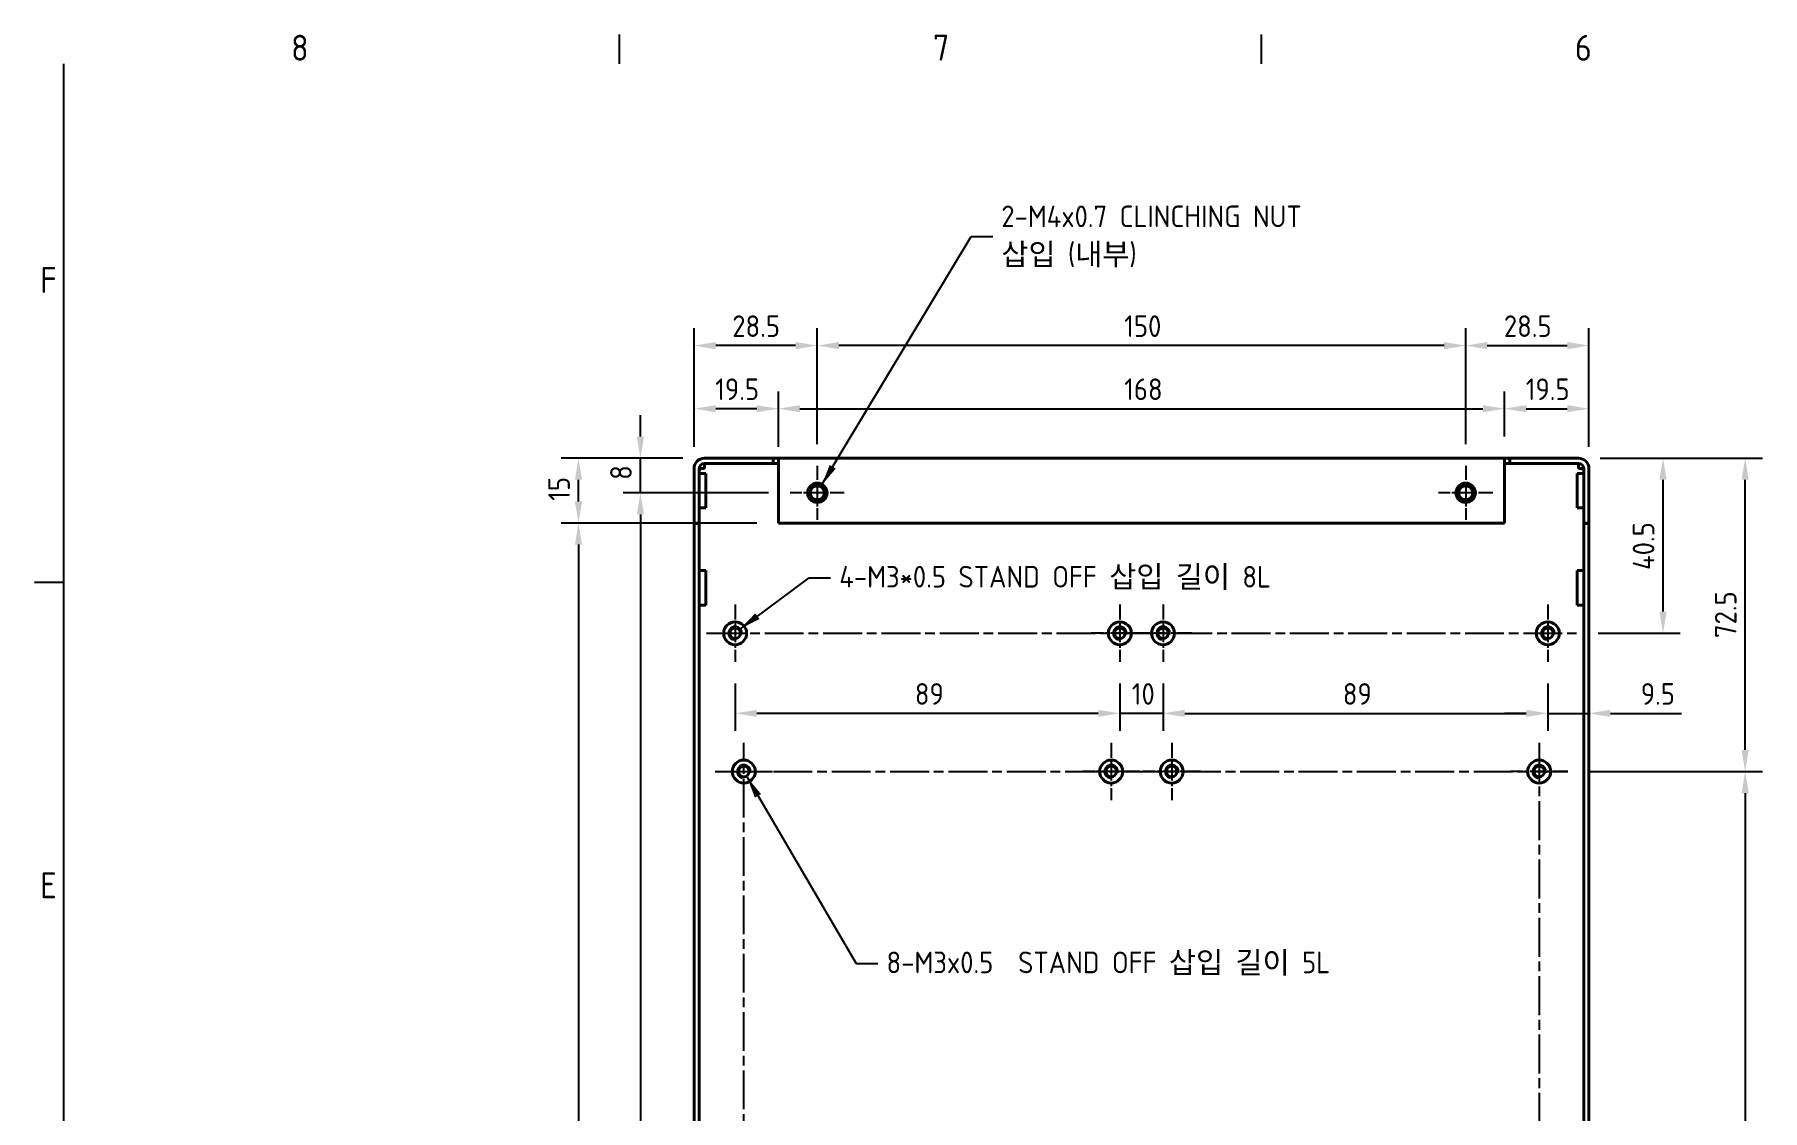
# Model space of a CAD drawing. Header units: millimetres. Extents: x 0 to 1188, y 0 to 840.
# Drawn here: x 13.2 to 412.9, y 577.9 to 826.8 of the extents above; entities that cross this region are included whole.
import ezdxf

# ---------------------------------------------------------------- set-up
doc = ezdxf.new("R2010")
doc.units = ezdxf.units.MM
doc.header["$LTSCALE"] = 2
doc.linetypes.add('CHAIN', pattern=[0.3543, 0.2362, -0.0295, 0.0591, -0.0295])
doc.layers.get('0').update_dxf_attribs({"color": 3, "lineweight": 25})
for name, color, linetype, lineweight in [('가시적인 것(ISO)', 3, 'Continuous', 40), ('가시적인 좁은 것(ISO)', 3, 'Continuous', 35), ('경계(ISO)', 7, 'Continuous', 25), ('기호(ISO)', 5, 'Continuous', 25), ('중심 표식(ISO)', 1, 'Continuous', 25), ('중심선(ISO)', 1, 'Continuous', 25), ('치수(ISO)', 2, 'Continuous', 25)]:
    doc.layers.add(name, color=color, linetype=linetype, lineweight=lineweight)
doc.styles.add('문자 텍스트_PSTEK_POSCO', font='isocp.shx')
doc.styles.add('치수 텍스트_PSTEK_POSCO', font='isocp.shx')
doc.dimstyles.new('치수_PSTEK_POSCO', dxfattribs={"dimscale": 2, "dimtxt": 2.5, "dimasz": 2.5, "dimexe": 2, "dimexo": 2.5, "dimgap": 1, "dimtad": 1, "dimrnd": 1e-08, "dimdsep": 46, "dimtxsty": '치수 텍스트_PSTEK_POSCO', "dimcen": 0.09, "dimdle": 10, "dimclrd": 7, "dimclre": 7, "dimclrt": 2, "dimadec": 1, "dimazin": 2, "dimtfac": 1, "dimtmove": 0, "dimatfit": 3, "dimfxl": 0, "dimtolj": 1, "dimlwd": -1, "dimlwe": -1, "dimarcsym": 0})
doc.dimstyles.new('치수_PSTEK_POSCO$7', dxfattribs={"dimscale": 2, "dimtxt": 2.5, "dimasz": 2.5, "dimexe": 2, "dimexo": 2.5, "dimgap": 1, "dimtad": 1, "dimrnd": 1e-08, "dimdsep": 46, "dimtxsty": '치수 텍스트_PSTEK_POSCO', "dimcen": 0.09, "dimdle": 10, "dimclrd": 7, "dimclre": 7, "dimclrt": 2, "dimadec": 1, "dimazin": 2, "dimtfac": 1, "dimtmove": 0, "dimatfit": 3, "dimfxl": 0, "dimtolj": 1, "dimlwd": -1, "dimlwe": -1, "dimarcsym": 0})

# ---------------------------------------------------------------- blocks, each defined once
blk = doc.blocks.new('경계 Default Border')
at = {"layer": '경계(ISO)'}
for p, q in [((74.25, 410), (74.25, 413.4)), ((148.5, 410), (148.5, 413.4)), ((10, 350), (6.6, 350))]:
    blk.add_line(p, q, dxfattribs=at)
at = {"layer": '경계(ISO)', "flags": 128}
blk.add_lwpolyline([(10, 10), (10, 410)], dxfattribs=at)
at = {"layer": '경계(ISO)', "color": 2, "char_height": 3, "attachment_point": 7, "style": '문자 텍스트_PSTEK_POSCO'}
for s, insert in [('8', (36.27, 410.37)), ('7', (110.52, 410.39)), ('6', (184.77, 410.37)), ('F', (7.24, 383.5)), ('E', (7.24, 313.47))]:
    blk.add_mtext(s, dxfattribs=dict(at, insert=insert))
blk = doc.blocks.new('*D64')
at = {"layer": 'Defpoints', "color": 0}
for p in [(153.36, 728.77), (168.17, 728.77), (188.02, 720.77)]:
    blk.add_point(p, dxfattribs=at)
at = {"layer": '치수(ISO)', "color": 7}
for p, q in [((153.36, 733.77), (153.36, 738.77)), ((163.17, 728.77), (149.36, 728.77)), ((153.36, 720.77), (153.36, 728.77)), ((183.02, 720.77), (149.36, 720.77)), ((153.36, 715.77), (153.36, 710.77))]:
    blk.add_line(p, q, dxfattribs=at)
for points in [[(152.53, 733.77), (154.19, 733.77), (153.36, 728.77)], [(152.53, 715.77), (154.19, 715.77), (153.36, 720.77)]]:
    blk.add_solid(points, dxfattribs=at)
at = {"layer": '치수(ISO)', "color": 2, "insert": (148.86, 723.77), "char_height": 5, "attachment_point": 4, "rotation": 90, "style": '치수 텍스트_PSTEK_POSCO'}
blk.add_mtext('\\A1;8', dxfattribs=at)
blk = doc.blocks.new('*D65')
at = {"layer": 'Defpoints', "color": 0}
for p in [(139.03, 728.77), (168.17, 728.77), (185.27, 713.77)]:
    blk.add_point(p, dxfattribs=at)
at = {"layer": '치수(ISO)', "color": 7}
for p, q in [((163.17, 728.77), (135.03, 728.77)), ((139.03, 718.77), (139.03, 723.77)), ((180.27, 713.77), (135.03, 713.77))]:
    blk.add_line(p, q, dxfattribs=at)
for points in [[(138.2, 723.77), (139.86, 723.77), (139.03, 728.77)], [(138.2, 718.77), (139.86, 718.77), (139.03, 713.77)]]:
    blk.add_solid(points, dxfattribs=at)
at = {"layer": '치수(ISO)', "color": 2, "insert": (134.53, 718.92), "char_height": 5, "attachment_point": 4, "rotation": 90, "style": '치수 텍스트_PSTEK_POSCO'}
blk.add_mtext('\\A1;15', dxfattribs=at)
blk = doc.blocks.new('*D66')
at = {"layer": 'Defpoints', "color": 0}
for p in [(188.02, 720.77), (153.36, 392.77), (178.17, 392.77)]:
    blk.add_point(p, dxfattribs=at)
at = {"layer": '치수(ISO)', "color": 7}
for p, q in [((183.02, 720.77), (149.36, 720.77)), ((153.36, 715.77), (153.36, 397.77)), ((173.17, 392.77), (149.36, 392.77))]:
    blk.add_line(p, q, dxfattribs=at)
for points in [[(152.53, 715.77), (154.19, 715.77), (153.36, 720.77)], [(152.53, 397.77), (154.19, 397.77), (153.36, 392.77)]]:
    blk.add_solid(points, dxfattribs=at)
at = {"layer": '치수(ISO)', "color": 2, "insert": (148.86, 542.57), "char_height": 5, "attachment_point": 4, "rotation": 90, "style": '치수 텍스트_PSTEK_POSCO'}
blk.add_mtext('\\A1;328', dxfattribs=at)
blk = doc.blocks.new('*D67')
at = {"layer": 'Defpoints', "color": 0}
for p in [(185.27, 713.77), (139.03, 384.77), (165.77, 384.77)]:
    blk.add_point(p, dxfattribs=at)
at = {"layer": '치수(ISO)', "color": 7}
for p, q in [((180.27, 713.77), (135.03, 713.77)), ((139.03, 708.77), (139.03, 389.77)), ((160.77, 384.77), (135.03, 384.77))]:
    blk.add_line(p, q, dxfattribs=at)
for points in [[(138.2, 708.77), (139.86, 708.77), (139.03, 713.77)], [(138.2, 389.77), (139.86, 389.77), (139.03, 384.77)]]:
    blk.add_solid(points, dxfattribs=at)
at = {"layer": '치수(ISO)', "color": 2, "insert": (134.53, 534.89), "char_height": 5, "attachment_point": 4, "rotation": 90, "style": '치수 텍스트_PSTEK_POSCO'}
blk.add_mtext('\\A1;329', dxfattribs=at)
blk = doc.blocks.new('*D68')
at = {"layer": 'Defpoints', "color": 0}
for p in [(165.77, 740.23), (165.77, 726.37), (185.27, 726.37)]:
    blk.add_point(p, dxfattribs=at)
at = {"layer": '치수(ISO)', "color": 7}
for p, q in [((165.77, 731.37), (165.77, 744.23)), ((185.27, 731.37), (185.27, 744.23)), ((180.27, 740.23), (170.77, 740.23))]:
    blk.add_line(p, q, dxfattribs=at)
for points in [[(170.77, 741.06), (170.77, 739.4), (165.77, 740.23)], [(180.27, 741.06), (180.27, 739.4), (185.27, 740.23)]]:
    blk.add_solid(points, dxfattribs=at)
at = {"layer": '치수(ISO)', "color": 2, "insert": (170.66, 744.73), "char_height": 5, "attachment_point": 4, "style": '치수 텍스트_PSTEK_POSCO'}
blk.add_mtext('\\A1;19.5', dxfattribs=at)
blk = doc.blocks.new('*D69')
at = {"layer": 'Defpoints', "color": 0}
for p in [(353.27, 740.23), (185.27, 728.77), (353.27, 728.77)]:
    blk.add_point(p, dxfattribs=at)
at = {"layer": '치수(ISO)', "color": 7}
for p, q in [((185.27, 733.77), (185.27, 744.23)), ((353.27, 733.77), (353.27, 744.23)), ((190.27, 740.23), (348.27, 740.23))]:
    blk.add_line(p, q, dxfattribs=at)
for points in [[(190.27, 741.06), (190.27, 739.4), (185.27, 740.23)], [(348.27, 741.06), (348.27, 739.4), (353.27, 740.23)]]:
    blk.add_solid(points, dxfattribs=at)
at = {"layer": '치수(ISO)', "color": 2, "insert": (265.27, 744.73), "char_height": 5, "attachment_point": 4, "style": '치수 텍스트_PSTEK_POSCO'}
blk.add_mtext('\\A1;168', dxfattribs=at)
blk = doc.blocks.new('*D70')
at = {"layer": 'Defpoints', "color": 0}
for p in [(372.77, 740.23), (353.27, 728.77), (372.77, 726.37)]:
    blk.add_point(p, dxfattribs=at)
at = {"layer": '치수(ISO)', "color": 7}
for p, q in [((353.27, 733.77), (353.27, 744.23)), ((372.77, 731.37), (372.77, 744.23)), ((358.27, 740.23), (367.77, 740.23))]:
    blk.add_line(p, q, dxfattribs=at)
for points in [[(358.27, 741.06), (358.27, 739.4), (353.27, 740.23)], [(367.77, 741.06), (367.77, 739.4), (372.77, 740.23)]]:
    blk.add_solid(points, dxfattribs=at)
at = {"layer": '치수(ISO)', "color": 2, "insert": (358.16, 744.73), "char_height": 5, "attachment_point": 4, "style": '치수 텍스트_PSTEK_POSCO'}
blk.add_mtext('\\A1;19.5', dxfattribs=at)
blk = doc.blocks.new('*D71')
at = {"layer": 'Defpoints', "color": 0}
for p in [(194.27, 754.83), (194.27, 727.02), (344.27, 727.02)]:
    blk.add_point(p, dxfattribs=at)
at = {"layer": '치수(ISO)', "color": 7}
for p, q in [((194.27, 732.02), (194.27, 758.83)), ((344.27, 732.02), (344.27, 758.83)), ((339.27, 754.83), (199.27, 754.83))]:
    blk.add_line(p, q, dxfattribs=at)
for points in [[(199.27, 755.66), (199.27, 753.99), (194.27, 754.83)], [(339.27, 755.66), (339.27, 753.99), (344.27, 754.83)]]:
    blk.add_solid(points, dxfattribs=at)
at = {"layer": '치수(ISO)', "color": 2, "insert": (265.27, 759.33), "char_height": 5, "attachment_point": 4, "style": '치수 텍스트_PSTEK_POSCO'}
blk.add_mtext('\\A1;150', dxfattribs=at)
blk = doc.blocks.new('*D72')
at = {"layer": 'Defpoints', "color": 0}
for p in [(372.77, 754.83), (344.27, 727.02), (372.77, 726.37)]:
    blk.add_point(p, dxfattribs=at)
at = {"layer": '치수(ISO)', "color": 7}
for p, q in [((344.27, 732.02), (344.27, 758.83)), ((372.77, 731.37), (372.77, 758.83)), ((349.27, 754.83), (367.77, 754.83))]:
    blk.add_line(p, q, dxfattribs=at)
for points in [[(349.27, 755.66), (349.27, 753.99), (344.27, 754.83)], [(367.77, 755.66), (367.77, 753.99), (372.77, 754.83)]]:
    blk.add_solid(points, dxfattribs=at)
at = {"layer": '치수(ISO)', "color": 2, "insert": (353.1, 759.33), "char_height": 5, "attachment_point": 4, "style": '치수 텍스트_PSTEK_POSCO'}
blk.add_mtext('\\A1;28.5', dxfattribs=at)
blk = doc.blocks.new('*D73')
at = {"layer": 'Defpoints', "color": 0}
for p in [(165.77, 754.83), (165.77, 726.37), (194.27, 727.02)]:
    blk.add_point(p, dxfattribs=at)
at = {"layer": '치수(ISO)', "color": 7}
for p, q in [((165.77, 731.37), (165.77, 758.83)), ((194.27, 732.02), (194.27, 758.83)), ((189.27, 754.83), (170.77, 754.83))]:
    blk.add_line(p, q, dxfattribs=at)
for points in [[(170.77, 755.66), (170.77, 753.99), (165.77, 754.83)], [(189.27, 755.66), (189.27, 753.99), (194.27, 754.83)]]:
    blk.add_solid(points, dxfattribs=at)
at = {"layer": '치수(ISO)', "color": 2, "insert": (174.6, 759.33), "char_height": 5, "attachment_point": 4, "style": '치수 텍스트_PSTEK_POSCO'}
blk.add_mtext('\\A1;28.5', dxfattribs=at)
blk = doc.blocks.new('*D102')
at = {"layer": 'Defpoints', "color": 0}
for p in [(367.92, 656.27), (367.92, 436.27), (408.92, 436.27)]:
    blk.add_point(p, dxfattribs=at)
at = {"layer": '치수(ISO)', "color": 7}
for p, q in [((372.92, 656.27), (412.92, 656.27)), ((408.92, 651.27), (408.92, 441.27)), ((372.92, 436.27), (412.92, 436.27))]:
    blk.add_line(p, q, dxfattribs=at)
for points in [[(408.09, 651.27), (409.75, 651.27), (408.92, 656.27)], [(408.09, 441.27), (409.75, 441.27), (408.92, 436.27)]]:
    blk.add_solid(points, dxfattribs=at)
at = {"layer": '치수(ISO)', "color": 2, "insert": (404.42, 541.71), "char_height": 5, "attachment_point": 4, "rotation": 90, "style": '치수 텍스트_PSTEK_POSCO'}
blk.add_mtext('\\A1;220', dxfattribs=at)
blk = doc.blocks.new('*D103')
at = {"layer": 'Defpoints', "color": 0}
for p in [(370.37, 728.77), (408.92, 728.77), (367.92, 656.27)]:
    blk.add_point(p, dxfattribs=at)
at = {"layer": '치수(ISO)', "color": 7}
for p, q in [((375.37, 728.77), (412.92, 728.77)), ((408.92, 661.27), (408.92, 723.77)), ((372.92, 656.27), (412.92, 656.27))]:
    blk.add_line(p, q, dxfattribs=at)
for points in [[(408.09, 723.77), (409.75, 723.77), (408.92, 728.77)], [(408.09, 661.27), (409.75, 661.27), (408.92, 656.27)]]:
    blk.add_solid(points, dxfattribs=at)
at = {"layer": '치수(ISO)', "color": 2, "insert": (404.42, 687.17), "char_height": 5, "attachment_point": 4, "rotation": 90, "style": '치수 텍스트_PSTEK_POSCO'}
blk.add_mtext('\\A1;72.5', dxfattribs=at)
blk = doc.blocks.new('*D105')
at = {"layer": 'Defpoints', "color": 0}
for p in [(370.37, 728.77), (389.92, 728.77), (369.92, 688.27)]:
    blk.add_point(p, dxfattribs=at)
at = {"layer": '치수(ISO)', "color": 7}
for p, q in [((375.37, 728.77), (393.92, 728.77)), ((389.92, 693.27), (389.92, 723.77)), ((374.92, 688.27), (393.92, 688.27))]:
    blk.add_line(p, q, dxfattribs=at)
for points in [[(389.09, 723.77), (390.75, 723.77), (389.92, 728.77)], [(389.09, 693.27), (390.75, 693.27), (389.92, 688.27)]]:
    blk.add_solid(points, dxfattribs=at)
at = {"layer": '치수(ISO)', "color": 2, "insert": (385.42, 702.92), "char_height": 5, "attachment_point": 4, "rotation": 90, "style": '치수 텍스트_PSTEK_POSCO'}
blk.add_mtext('\\A1;40.5', dxfattribs=at)
blk = doc.blocks.new('*D109')
at = {"layer": 'Defpoints', "color": 0}
for p in [(274.27, 681.62), (363.27, 681.62), (363.27, 669.73)]:
    blk.add_point(p, dxfattribs=at)
at = {"layer": '치수(ISO)', "color": 7}
for p, q in [((274.27, 676.62), (274.27, 665.73)), ((363.27, 676.62), (363.27, 665.73)), ((279.27, 669.73), (358.27, 669.73))]:
    blk.add_line(p, q, dxfattribs=at)
for points in [[(279.27, 670.56), (279.27, 668.9), (274.27, 669.73)], [(358.27, 670.56), (358.27, 668.9), (363.27, 669.73)]]:
    blk.add_solid(points, dxfattribs=at)
at = {"layer": '치수(ISO)', "color": 2, "insert": (315.84, 674.23), "char_height": 5, "attachment_point": 4, "style": '치수 텍스트_PSTEK_POSCO'}
blk.add_mtext('\\A1;89', dxfattribs=at)
blk = doc.blocks.new('*D110')
at = {"layer": 'Defpoints', "color": 0}
for p in [(264.27, 681.62), (274.27, 681.62), (264.27, 669.73)]:
    blk.add_point(p, dxfattribs=at)
at = {"layer": '치수(ISO)', "color": 7}
for p, q in [((264.27, 676.62), (264.27, 665.73)), ((274.27, 676.62), (274.27, 665.73)), ((259.27, 669.73), (254.27, 669.73)), ((274.27, 669.73), (264.27, 669.73)), ((279.27, 669.73), (284.27, 669.73))]:
    blk.add_line(p, q, dxfattribs=at)
for points in [[(259.27, 670.56), (259.27, 668.9), (264.27, 669.73)], [(279.27, 670.56), (279.27, 668.9), (274.27, 669.73)]]:
    blk.add_solid(points, dxfattribs=at)
at = {"layer": '치수(ISO)', "color": 2, "insert": (267.02, 674.23), "char_height": 5, "attachment_point": 4, "style": '치수 텍스트_PSTEK_POSCO'}
blk.add_mtext('\\A1;10', dxfattribs=at)
blk = doc.blocks.new('*D111')
at = {"layer": 'Defpoints', "color": 0}
for p in [(175.27, 681.62), (264.27, 681.62), (175.27, 669.73)]:
    blk.add_point(p, dxfattribs=at)
at = {"layer": '치수(ISO)', "color": 7}
for p, q in [((175.27, 676.62), (175.27, 665.73)), ((264.27, 676.62), (264.27, 665.73)), ((259.27, 669.73), (180.27, 669.73))]:
    blk.add_line(p, q, dxfattribs=at)
for points in [[(180.27, 670.56), (180.27, 668.9), (175.27, 669.73)], [(259.27, 670.56), (259.27, 668.9), (264.27, 669.73)]]:
    blk.add_solid(points, dxfattribs=at)
at = {"layer": '치수(ISO)', "color": 2, "insert": (216.84, 674.23), "char_height": 5, "attachment_point": 4, "style": '치수 텍스트_PSTEK_POSCO'}
blk.add_mtext('\\A1;89', dxfattribs=at)
blk = doc.blocks.new('*D112')
at = {"layer": 'Defpoints', "color": 0}
for p in [(363.27, 681.62), (372.77, 669.73), (372.77, 669.73)]:
    blk.add_point(p, dxfattribs=at)
at = {"layer": '치수(ISO)', "color": 7}
for p, q in [((363.27, 676.62), (363.27, 665.73)), ((358.27, 669.73), (353.27, 669.73)), ((363.27, 669.73), (372.77, 669.73)), ((377.77, 669.73), (394.18, 669.73))]:
    blk.add_line(p, q, dxfattribs=at)
for points in [[(358.27, 670.56), (358.27, 668.9), (363.27, 669.73)], [(377.77, 670.56), (377.77, 668.9), (372.77, 669.73)]]:
    blk.add_solid(points, dxfattribs=at)
at = {"layer": '치수(ISO)', "color": 2, "insert": (384.77, 674.23), "char_height": 5, "attachment_point": 4, "style": '치수 텍스트_PSTEK_POSCO'}
blk.add_mtext('\\A1;9.5', dxfattribs=at)

msp = doc.modelspace()

# ---------------------------------------------------------------- linework, layer by layer
at = {"layer": '가시적인 것(ISO)'}
for p, q in [((184.07, 728.772), (168.17, 728.772)), ((168.17, 727.572), (168.17, 726.372)), ((184.07, 727.572), (168.17, 727.572)), ((173.105, 728.792), (175.211, 728.792)), ((173.105, 728.772), (173.105, 728.792)), ((175.211, 728.772), (175.211, 728.792)), ((175.378, 728.772), (175.378, 728.792)), ((175.378, 728.792), (177.067, 728.792)), ((177.067, 728.772), (177.067, 728.792)), ((177.576, 728.792), (178.149, 728.792)), ((177.576, 728.772), (177.576, 728.792)), ((178.149, 728.792), (178.947, 728.792)), ((178.149, 728.772), (178.149, 728.792)), ((178.947, 728.792), (179.717, 728.792)), ((178.947, 728.772), (178.947, 728.792)), ((179.717, 728.772), (179.717, 728.792)), ((179.904, 728.792), (180.268, 728.792)), ((179.904, 728.772), (179.904, 728.792)), ((180.268, 728.772), (180.268, 728.792)), ((181.208, 728.792), (182.213, 728.792)), ((182.213, 728.772), (182.213, 728.792)), ((182.639, 728.772), (182.639, 728.792)), ((182.639, 728.792), (184.328, 728.792)), ((184.07, 728.772), (185.27, 728.772)), ((184.07, 727.572), (184.07, 728.772)), ((185.27, 727.572), (184.07, 727.572)), ((184.328, 728.772), (184.328, 728.792)), ((184.847, 728.792), (185.475, 728.792)), ((184.847, 728.772), (184.847, 728.792)), ((185.27, 728.772), (353.27, 728.772)), ((185.27, 728.772), (185.27, 726.372)), ((185.475, 728.792), (186.328, 728.792)), ((185.475, 728.772), (185.475, 728.792)), ((186.328, 728.792), (186.956, 728.792)), ((186.328, 728.772), (186.328, 728.792)), ((186.956, 728.772), (186.956, 728.792)), ((187.213, 728.772), (187.213, 728.792)), ((187.213, 728.792), (189.32, 728.792)), ((189.32, 728.772), (189.32, 728.792)), ((189.486, 728.792), (191.176, 728.792)), ((189.486, 728.772), (189.486, 728.792)), ((191.176, 728.772), (191.176, 728.792)), ((220.313, 728.772), (220.313, 728.792)), ((220.313, 728.792), (220.422, 728.792)), ((220.422, 728.772), (220.422, 728.792)), ((221.032, 728.792), (222.071, 728.792)), ((221.032, 728.772), (221.032, 728.792)), ((222.071, 728.772), (222.071, 728.792)), ((222.071, 728.792), (222.699, 728.792)), ((222.699, 728.772), (222.699, 728.792)), ((222.699, 728.792), (222.949, 728.792)), ((222.949, 728.772), (222.949, 728.792)), ((222.949, 728.792), (223.793, 728.792)), ((223.793, 728.772), (223.793, 728.792)), ((223.793, 728.792), (224.478, 728.792)), ((224.478, 728.772), (224.478, 728.792)), ((224.478, 728.792), (225.323, 728.792)), ((225.323, 728.772), (225.323, 728.792)), ((225.491, 728.772), (225.491, 728.792)), ((225.562, 728.792), (226.135, 728.792)), ((225.562, 728.772), (225.562, 728.792)), ((226.135, 728.792), (226.934, 728.792)), ((226.135, 728.772), (226.135, 728.792)), ((226.934, 728.792), (227.704, 728.792)), ((226.934, 728.772), (226.934, 728.792)), ((227.704, 728.772), (227.704, 728.792)), ((227.89, 728.792), (228.255, 728.792)), ((227.89, 728.772), (227.89, 728.792)), ((228.255, 728.772), (228.255, 728.792)), ((229.195, 728.792), (230.199, 728.792)), ((230.199, 728.772), (230.199, 728.792)), ((230.199, 728.792), (230.625, 728.792)), ((230.625, 728.772), (230.625, 728.792)), ((230.625, 728.792), (232.315, 728.792)), ((232.315, 728.772), (232.315, 728.792)), ((232.572, 728.792), (234.679, 728.792)), ((232.572, 728.772), (232.572, 728.792)), ((234.679, 728.792), (234.685, 728.792)), ((234.679, 728.772), (234.679, 728.792)), ((234.685, 728.772), (234.685, 728.792)), ((234.685, 728.792), (235.38, 728.792)), ((235.38, 728.772), (235.38, 728.792)), ((235.38, 728.792), (235.844, 728.792)), ((235.844, 728.792), (236.296, 728.792)), ((235.844, 728.772), (235.844, 728.792)), ((236.296, 728.772), (236.296, 728.792)), ((236.296, 728.792), (237.021, 728.792)), ((237.021, 728.772), (237.021, 728.792)), ((237.021, 728.792), (237.053, 728.792)), ((237.053, 728.772), (237.053, 728.792)), ((237.053, 728.792), (237.188, 728.792)), ((237.188, 728.772), (237.188, 728.792)), ((237.199, 728.792), (238.889, 728.792)), ((237.199, 728.772), (237.199, 728.792)), ((238.889, 728.772), (238.889, 728.792)), ((238.889, 728.792), (238.981, 728.792)), ((238.981, 728.772), (238.981, 728.792)), ((238.981, 728.792), (239.536, 728.792)), ((239.536, 728.772), (239.536, 728.792)), ((239.536, 728.792), (240.259, 728.792)), ((240.259, 728.772), (240.259, 728.792)), ((240.632, 728.772), (240.632, 728.792)), ((243.053, 728.772), (243.053, 728.792)), ((243.278, 728.772), (243.278, 728.792)), ((243.626, 728.772), (243.626, 728.792)), ((245.348, 728.772), (245.348, 728.792)), ((247.424, 728.792), (247.939, 728.792)), ((247.424, 728.772), (247.424, 728.792)), ((247.939, 728.792), (248.486, 728.792)), ((247.939, 728.772), (247.939, 728.792)), ((248.486, 728.772), (248.486, 728.792)), ((248.662, 728.772), (248.662, 728.792)), ((249.075, 728.792), (249.663, 728.792)), ((249.075, 728.772), (249.075, 728.792)), ((249.663, 728.772), (249.663, 728.792)), ((249.663, 728.792), (250.291, 728.792)), ((250.291, 728.772), (250.291, 728.792)), ((250.291, 728.792), (251.144, 728.792)), ((251.144, 728.772), (251.144, 728.792)), ((251.144, 728.792), (251.772, 728.792)), ((251.772, 728.792), (252.142, 728.792)), ((251.772, 728.772), (251.772, 728.792)), ((252.142, 728.772), (252.142, 728.792)), ((252.491, 728.772), (252.491, 728.792)), ((254.213, 728.792), (254.77, 728.792)), ((254.213, 728.772), (254.213, 728.792)), ((254.77, 728.772), (254.77, 728.792)), ((256.467, 728.772), (256.467, 728.792)), ((256.467, 728.792), (257.101, 728.792)), ((257.101, 728.772), (257.101, 728.792)), ((257.101, 728.792), (257.644, 728.792)), ((257.644, 728.792), (258.189, 728.792)), ((257.644, 728.772), (257.644, 728.792)), ((258.189, 728.772), (258.189, 728.792)), ((258.189, 728.792), (258.84, 728.792)), ((258.84, 728.772), (258.84, 728.792)), ((258.84, 728.792), (258.882, 728.792)), ((258.882, 728.772), (258.882, 728.792)), ((258.882, 728.792), (259.22, 728.792)), ((259.22, 728.772), (259.22, 728.792)), ((259.22, 728.792), (259.846, 728.792)), ((259.846, 728.792), (260.928, 728.792)), ((259.846, 728.772), (259.846, 728.792)), ((260.928, 728.772), (260.928, 728.792)), ((261.102, 728.792), (261.212, 728.792)), ((261.102, 728.772), (261.102, 728.792)), ((261.212, 728.772), (261.212, 728.792)), ((262.879, 728.772), (262.879, 728.792)), ((262.94, 728.772), (262.94, 728.792)), ((264.312, 728.772), (264.312, 728.792)), ((264.66, 728.772), (264.66, 728.792)), ((266.382, 728.772), (266.382, 728.792)), ((266.382, 728.792), (266.609, 728.792)), ((266.609, 728.772), (266.609, 728.792)), ((268.066, 728.792), (268.84, 728.792)), ((268.84, 728.772), (268.84, 728.792)), ((271.105, 728.792), (273.211, 728.792)), ((271.105, 728.772), (271.105, 728.792)), ((273.211, 728.772), (273.211, 728.792)), ((273.378, 728.772), (273.378, 728.792)), ((273.378, 728.792), (275.067, 728.792)), ((275.067, 728.772), (275.067, 728.792)), ((275.576, 728.782), (275.067, 728.782)), ((275.576, 728.792), (276.149, 728.792)), ((275.576, 728.772), (275.576, 728.792)), ((276.149, 728.792), (276.947, 728.792)), ((276.149, 728.772), (276.149, 728.792)), ((276.947, 728.792), (277.717, 728.792)), ((276.947, 728.772), (276.947, 728.792)), ((277.717, 728.772), (277.717, 728.792)), ((277.904, 728.782), (277.717, 728.782)), ((277.904, 728.792), (278.268, 728.792)), ((277.904, 728.772), (277.904, 728.792)), ((278.268, 728.772), (278.268, 728.792)), ((279.208, 728.792), (280.213, 728.792)), ((280.213, 728.772), (280.213, 728.792)), ((280.639, 728.782), (280.213, 728.782)), ((280.639, 728.772), (280.639, 728.792)), ((280.639, 728.792), (282.328, 728.792)), ((282.328, 728.772), (282.328, 728.792)), ((282.847, 728.782), (282.328, 728.782)), ((282.847, 728.792), (283.475, 728.792)), ((282.847, 728.772), (282.847, 728.792)), ((283.475, 728.792), (284.328, 728.792)), ((283.475, 728.772), (283.475, 728.792)), ((284.328, 728.792), (284.956, 728.792)), ((284.328, 728.772), (284.328, 728.792)), ((284.956, 728.772), (284.956, 728.792)), ((285.213, 728.782), (284.956, 728.782)), ((285.213, 728.772), (285.213, 728.792)), ((285.213, 728.792), (287.32, 728.792)), ((287.32, 728.772), (287.32, 728.792)), ((287.486, 728.792), (289.176, 728.792)), ((287.486, 728.772), (287.486, 728.792)), ((289.176, 728.772), (289.176, 728.792)), ((289.176, 728.792), (289.291, 728.792)), ((289.291, 728.792), (290.144, 728.792)), ((289.291, 728.772), (289.291, 728.792)), ((290.144, 728.792), (290.772, 728.792)), ((290.144, 728.772), (290.144, 728.792)), ((290.772, 728.772), (290.772, 728.792)), ((291.142, 728.772), (291.142, 728.792)), ((291.491, 728.772), (291.491, 728.792)), ((293.213, 728.772), (293.213, 728.792)), ((295.327, 728.792), (295.9, 728.792)), ((295.327, 728.772), (295.327, 728.792)), ((295.9, 728.792), (296.699, 728.792)), ((295.9, 728.772), (295.9, 728.792)), ((296.699, 728.792), (297.469, 728.792)), ((296.699, 728.772), (296.699, 728.792)), ((297.469, 728.772), (297.469, 728.792)), ((297.841, 728.772), (297.841, 728.792)), ((300.262, 728.772), (300.262, 728.792)), ((300.635, 728.772), (300.635, 728.792)), ((300.635, 728.792), (301.358, 728.792)), ((301.358, 728.772), (301.358, 728.792)), ((301.358, 728.792), (301.909, 728.792)), ((301.909, 728.772), (301.909, 728.792)), ((301.909, 728.792), (302.465, 728.792)), ((302.465, 728.772), (302.465, 728.792)), ((302.465, 728.792), (303.188, 728.792)), ((303.188, 728.772), (303.188, 728.792)), ((303.706, 728.792), (304.43, 728.792)), ((303.706, 728.772), (303.706, 728.792)), ((304.43, 728.792), (304.981, 728.792)), ((304.43, 728.772), (304.43, 728.792)), ((304.981, 728.792), (305.536, 728.792)), ((304.981, 728.772), (304.981, 728.792)), ((305.536, 728.792), (306.259, 728.792)), ((305.536, 728.772), (305.536, 728.792)), ((306.259, 728.772), (306.259, 728.792)), ((306.632, 728.772), (306.632, 728.792)), ((309.053, 728.772), (309.053, 728.792)), ((309.278, 728.772), (309.278, 728.792)), ((309.626, 728.772), (309.626, 728.792)), ((311.348, 728.772), (311.348, 728.792)), ((313.424, 728.792), (313.939, 728.792)), ((313.424, 728.772), (313.424, 728.792)), ((313.939, 728.792), (314.486, 728.792)), ((313.939, 728.772), (313.939, 728.792)), ((314.486, 728.772), (314.486, 728.792)), ((314.662, 728.772), (314.662, 728.792)), ((315.075, 728.772), (315.075, 728.792)), ((315.663, 728.772), (315.663, 728.792)), ((315.663, 728.792), (316.291, 728.792)), ((316.291, 728.772), (316.291, 728.792)), ((316.291, 728.792), (317.144, 728.792)), ((317.144, 728.772), (317.144, 728.792)), ((317.144, 728.792), (317.772, 728.792)), ((317.772, 728.772), (317.772, 728.792)), ((318.142, 728.772), (318.142, 728.792)), ((318.491, 728.772), (318.491, 728.792)), ((319.032, 728.792), (320.071, 728.792)), ((319.032, 728.772), (319.032, 728.792)), ((320.071, 728.772), (320.071, 728.792)), ((320.071, 728.792), (320.699, 728.792)), ((320.699, 728.772), (320.699, 728.792)), ((320.949, 728.772), (320.949, 728.792)), ((320.949, 728.792), (321.793, 728.792)), ((321.793, 728.772), (321.793, 728.792)), ((321.793, 728.792), (322.478, 728.792)), ((322.478, 728.772), (322.478, 728.792)), ((322.478, 728.792), (323.323, 728.792)), ((323.323, 728.772), (323.323, 728.792)), ((323.562, 728.792), (324.135, 728.792)), ((323.562, 728.772), (323.562, 728.792)), ((324.135, 728.792), (324.934, 728.792)), ((324.135, 728.772), (324.135, 728.792)), ((324.934, 728.792), (325.704, 728.792)), ((324.934, 728.772), (324.934, 728.792)), ((325.704, 728.772), (325.704, 728.792)), ((325.89, 728.792), (326.255, 728.792)), ((325.89, 728.772), (325.89, 728.792)), ((326.255, 728.772), (326.255, 728.792)), ((327.195, 728.792), (328.199, 728.792)), ((328.199, 728.772), (328.199, 728.792)), ((328.625, 728.772), (328.625, 728.792)), ((328.625, 728.792), (330.315, 728.792)), ((330.315, 728.772), (330.315, 728.792)), ((330.572, 728.792), (332.679, 728.792)), ((330.572, 728.772), (330.572, 728.792)), ((332.679, 728.792), (332.685, 728.792)), ((332.679, 728.772), (332.679, 728.792)), ((332.685, 728.772), (332.685, 728.792)), ((332.685, 728.792), (333.38, 728.792)), ((333.38, 728.772), (333.38, 728.792)), ((333.38, 728.792), (333.844, 728.792)), ((333.844, 728.792), (334.296, 728.792)), ((333.844, 728.772), (333.844, 728.792)), ((334.296, 728.772), (334.296, 728.792)), ((334.296, 728.792), (335.021, 728.792)), ((335.021, 728.772), (335.021, 728.792)), ((335.021, 728.792), (335.053, 728.792)), ((335.053, 728.772), (335.053, 728.792)), ((335.199, 728.792), (336.889, 728.792)), ((335.199, 728.772), (335.199, 728.792)), ((336.889, 728.772), (336.889, 728.792)), ((353.27, 728.772), (354.47, 728.772)), ((353.27, 726.372), (353.27, 728.772)), ((354.47, 727.572), (353.27, 727.572)), ((370.37, 728.772), (354.47, 728.772)), ((354.47, 728.772), (354.47, 727.572)), ((370.37, 727.572), (354.47, 727.572)), ((370.37, 726.372), (370.37, 727.572)), ((165.77, 713.772), (165.77, 726.372)), ((166.97, 713.772), (166.97, 726.372)), ((166.97, 725.272), (168.47, 725.272)), ((168.47, 725.272), (168.47, 717.272)), ((185.27, 713.772), (185.27, 726.372)), ((353.27, 726.372), (353.27, 713.772)), ((370.07, 717.272), (370.07, 725.272)), ((371.57, 725.272), (370.07, 725.272)), ((371.57, 713.772), (371.57, 726.372)), ((372.77, 713.772), (372.77, 726.372)), ((166.97, 717.272), (168.47, 717.272)), ((371.57, 717.272), (370.07, 717.272)), ((165.77, 713.702), (165.77, 713.772)), ((166.97, 713.772), (165.77, 713.772)), ((165.77, 401.772), (165.77, 713.702)), ((166.97, 713.702), (165.77, 713.702)), ((166.97, 713.772), (166.97, 713.702)), ((166.97, 401.772), (166.97, 713.702)), ((353.27, 713.772), (185.27, 713.772)), ((371.57, 713.772), (372.77, 713.772)), ((371.57, 713.772), (371.57, 713.702)), ((371.57, 401.772), (371.57, 713.702)), ((371.57, 713.702), (372.77, 713.702)), ((372.77, 713.702), (372.77, 713.772)), ((372.77, 401.772), (372.77, 713.702)), ((166.97, 702.772), (168.47, 702.772)), ((168.47, 702.772), (168.47, 694.772)), ((370.07, 694.772), (370.07, 702.772)), ((371.57, 702.772), (370.07, 702.772)), ((166.97, 694.772), (168.47, 694.772)), ((371.57, 694.772), (370.07, 694.772))]:
    msp.add_line(p, q, dxfattribs=at)
for centre, radius in [((194.27, 720.772), 2.25), ((194.27, 720.772), 1.621), ((344.27, 720.772), 2.25), ((344.27, 720.772), 1.621), ((175.27, 688.272), 2.65), ((175.27, 688.272), 1.23), ((264.27, 688.272), 2.65), ((264.27, 688.272), 1.23), ((274.27, 688.272), 2.65), ((274.27, 688.272), 1.23), ((363.27, 688.272), 2.65), ((363.27, 688.272), 1.23), ((177.27, 656.272), 2.65), ((177.27, 656.272), 1.23), ((262.27, 656.272), 2.65), ((262.27, 656.272), 1.23), ((276.27, 656.272), 2.65), ((276.27, 656.272), 1.23), ((361.27, 656.272), 2.65), ((361.27, 656.272), 1.23)]:
    msp.add_circle(centre, radius, dxfattribs=at)
for centre, radius, start, end in [((168.17, 726.372), 2.4, 90, 180), ((168.17, 726.372), 1.2, 90, 180), ((370.37, 726.372), 2.4, 0, 90), ((370.37, 726.372), 1.2, 0, 90)]:
    msp.add_arc(centre, radius, start, end, dxfattribs=at)
for points, knots in [([(180.268, 728.792), (180.271, 728.792), (180.275, 728.792), (180.31, 728.792), (180.333, 728.792), (180.423, 728.792), (180.486, 728.792), (180.56, 728.792)], [-0.072058419, -0.072058419, -0.072058419, -0.072058419, -0.046927244, -0.046927244, -0.026381775, -0.026381775, 0, 0, 0, 0]), ([(180.56, 728.792), (180.648, 728.792), (180.743, 728.792), (180.888, 728.792), (181.001, 728.792), (181.208, 728.792)], [-0.21288316, -0.21288316, -0.21288316, -0.21288316, -0.0621121, -0.0621121, 0, 0, 0, 0]), ([(220.422, 728.792), (220.424, 728.792), (220.427, 728.792), (220.45, 728.792), (220.467, 728.792), (220.526, 728.792), (220.575, 728.792), (220.686, 728.792), (220.762, 728.792), (220.929, 728.792), (220.98, 728.792), (221.032, 728.792)], [-0.19815917, -0.19815917, -0.19815917, -0.19815917, -0.16282203, -0.16282203, -0.13054001, -0.13054001, -0.08229855, -0.08229855, -0.04458054, -0.04458054, -0.02901733, -0.02901733, -0.02901733, -0.02901733]), ([(228.255, 728.792), (228.257, 728.792), (228.262, 728.792), (228.296, 728.792), (228.32, 728.792), (228.409, 728.792), (228.472, 728.792), (228.546, 728.792)], [-0.072058419, -0.072058419, -0.072058419, -0.072058419, -0.046927244, -0.046927244, -0.026381775, -0.026381775, 0, 0, 0, 0]), ([(228.546, 728.792), (228.635, 728.792), (228.73, 728.792), (228.874, 728.792), (228.988, 728.792), (229.195, 728.792)], [-0.21288316, -0.21288316, -0.21288316, -0.21288316, -0.0621121, -0.0621121, 0, 0, 0, 0]), ([(232.315, 728.792), (232.384, 728.792), (232.459, 728.792), (232.551, 728.792), (232.561, 728.792), (232.572, 728.792)], [-0.078759782, -0.078759782, -0.078759782, -0.078759782, -0.052528997, -0.052528997, -0.049144659, -0.049144659, -0.049144659, -0.049144659]), ([(240.632, 728.792), (240.635, 728.792), (240.641, 728.792), (240.681, 728.792), (240.71, 728.792), (240.825, 728.792), (240.918, 728.792), (241.087, 728.792), (241.202, 728.792), (241.493, 728.792), (241.668, 728.792), (241.843, 728.792)], [-0.15843163, -0.15843163, -0.15843163, -0.15843163, -0.14013872, -0.14013872, -0.12365409, -0.12365409, -0.09432906, -0.09432906, -0.052529, -0.052529, 0, 0, 0, 0]), ([(241.843, 728.792), (241.938, 728.792), (242.032, 728.792), (242.209, 728.792), (242.292, 728.792), (242.5, 728.792), (242.613, 728.792), (242.779, 728.792), (242.877, 728.792), (243.025, 728.792), (243.042, 728.792), (243.053, 728.792)], [-0.3119822, -0.3119822, -0.3119822, -0.3119822, -0.25569179, -0.25569179, -0.20406462, -0.20406462, -0.12094848, -0.12094848, -0.06115306, -0.06115306, 0, 0, 0, 0]), ([(243.278, 728.792), (243.328, 728.792), (243.389, 728.792), (243.472, 728.792), (243.543, 728.792), (243.626, 728.792)], [-0.069321454, -0.069321454, -0.069321454, -0.069321454, -0.025991023, -0.025991023, 0, 0, 0, 0]), ([(243.626, 728.792), (243.702, 728.792), (243.778, 728.792), (243.897, 728.792), (243.984, 728.792), (244.123, 728.792)], [-0.11839992, -0.11839992, -0.11839992, -0.11839992, -0.04162901, -0.04162901, 0, 0, 0, 0]), ([(244.123, 728.792), (244.303, 728.792), (244.483, 728.792), (244.782, 728.792), (244.898, 728.792), (245.072, 728.792), (245.172, 728.792), (245.32, 728.792), (245.337, 728.792), (245.348, 728.792)], [-0.30374022, -0.30374022, -0.30374022, -0.30374022, -0.20100779, -0.20100779, -0.1197389, -0.1197389, -0.05991751, -0.05991751, 0, 0, 0, 0]), ([(248.486, 728.792), (248.489, 728.792), (248.496, 728.792), (248.518, 728.792), (248.533, 728.792), (248.588, 728.792), (248.623, 728.792), (248.662, 728.792)], [-0.045137685, -0.045137685, -0.045137685, -0.045137685, -0.025757622, -0.025757622, -0.013096853, -0.013096853, 0, 0, 0, 0]), ([(248.662, 728.792), (248.714, 728.792), (248.78, 728.792), (248.88, 728.792), (248.963, 728.792), (249.075, 728.792)], [-0.097824115, -0.097824115, -0.097824115, -0.097824115, -0.033745402, -0.033745402, 0, 0, 0, 0]), ([(252.142, 728.792), (252.193, 728.792), (252.254, 728.792), (252.336, 728.792), (252.408, 728.792), (252.491, 728.792)], [-0.069321454, -0.069321454, -0.069321454, -0.069321454, -0.025991023, -0.025991023, 0, 0, 0, 0]), ([(252.491, 728.792), (252.566, 728.792), (252.643, 728.792), (252.762, 728.792), (252.848, 728.792), (252.987, 728.792)], [-0.11839992, -0.11839992, -0.11839992, -0.11839992, -0.04162901, -0.04162901, 0, 0, 0, 0]), ([(252.987, 728.792), (253.168, 728.792), (253.348, 728.792), (253.647, 728.792), (253.763, 728.792), (253.937, 728.792), (254.036, 728.792), (254.185, 728.792), (254.202, 728.792), (254.213, 728.792)], [-0.30374022, -0.30374022, -0.30374022, -0.30374022, -0.20100779, -0.20100779, -0.1197389, -0.1197389, -0.05991751, -0.05991751, 0, 0, 0, 0]), ([(261.212, 728.792), (261.214, 728.792), (261.217, 728.792), (261.24, 728.792), (261.257, 728.792), (261.316, 728.792), (261.365, 728.792), (261.476, 728.792), (261.552, 728.792), (261.81, 728.792), (261.967, 728.792), (262.115, 728.792)], [-0.19815917, -0.19815917, -0.19815917, -0.19815917, -0.16282203, -0.16282203, -0.13054001, -0.13054001, -0.08229855, -0.08229855, -0.04458054, -0.04458054, 0, 0, 0, 0]), ([(262.115, 728.792), (262.316, 728.792), (262.484, 728.792), (262.689, 728.792), (262.802, 728.792), (262.879, 728.792)], [-0.052116711, -0.052116711, -0.052116711, -0.052116711, -0.025653338, -0.025653338, 0, 0, 0, 0]), ([(264.312, 728.792), (264.362, 728.792), (264.423, 728.792), (264.506, 728.792), (264.577, 728.792), (264.66, 728.792)], [-0.069321454, -0.069321454, -0.069321454, -0.069321454, -0.025991023, -0.025991023, 0, 0, 0, 0]), ([(264.66, 728.792), (264.735, 728.792), (264.812, 728.792), (264.931, 728.792), (265.018, 728.792), (265.156, 728.792)], [-0.11839992, -0.11839992, -0.11839992, -0.11839992, -0.04162901, -0.04162901, 0, 0, 0, 0]), ([(265.156, 728.792), (265.337, 728.792), (265.517, 728.792), (265.816, 728.792), (265.932, 728.792), (266.106, 728.792), (266.206, 728.792), (266.354, 728.792), (266.371, 728.792), (266.382, 728.792)], [-0.30374022, -0.30374022, -0.30374022, -0.30374022, -0.20100779, -0.20100779, -0.1197389, -0.1197389, -0.05991751, -0.05991751, 0, 0, 0, 0]), ([(266.609, 728.792), (266.615, 728.792), (266.625, 728.792), (266.707, 728.792), (266.769, 728.792), (266.908, 728.792), (267.013, 728.792), (267.14, 728.792)], [-0.098083756, -0.098083756, -0.098083756, -0.098083756, -0.073381786, -0.073381786, -0.045123352, -0.045123352, 0, 0, 0, 0]), ([(267.14, 728.792), (267.206, 728.792), (267.276, 728.792), (267.421, 728.792), (267.496, 728.792), (267.735, 728.792), (267.901, 728.792), (268.066, 728.792)], [-0.096190368, -0.096190368, -0.096190368, -0.096190368, -0.072618911, -0.072618911, -0.049444569, -0.049444569, 0, 0, 0, 0]), ([(278.268, 728.792), (278.271, 728.792), (278.275, 728.792), (278.31, 728.792), (278.333, 728.792), (278.423, 728.792), (278.486, 728.792), (278.56, 728.792)], [-0.072058419, -0.072058419, -0.072058419, -0.072058419, -0.046927244, -0.046927244, -0.026381775, -0.026381775, 0, 0, 0, 0]), ([(278.56, 728.792), (278.648, 728.792), (278.743, 728.792), (278.888, 728.792), (279.001, 728.792), (279.208, 728.792)], [-0.21288316, -0.21288316, -0.21288316, -0.21288316, -0.0621121, -0.0621121, 0, 0, 0, 0]), ([(291.142, 728.792), (291.193, 728.792), (291.254, 728.792), (291.336, 728.792), (291.408, 728.792), (291.491, 728.792)], [-0.069321454, -0.069321454, -0.069321454, -0.069321454, -0.025991023, -0.025991023, 0, 0, 0, 0]), ([(291.491, 728.792), (291.566, 728.792), (291.643, 728.792), (291.762, 728.792), (291.848, 728.792), (291.987, 728.792)], [-0.11839992, -0.11839992, -0.11839992, -0.11839992, -0.04162901, -0.04162901, 0, 0, 0, 0]), ([(291.987, 728.792), (292.168, 728.792), (292.348, 728.792), (292.647, 728.792), (292.763, 728.792), (292.937, 728.792), (293.036, 728.792), (293.185, 728.792), (293.202, 728.792), (293.213, 728.792)], [-0.30374022, -0.30374022, -0.30374022, -0.30374022, -0.20100779, -0.20100779, -0.1197389, -0.1197389, -0.05991751, -0.05991751, 0, 0, 0, 0]), ([(297.841, 728.792), (297.845, 728.792), (297.85, 728.792), (297.89, 728.792), (297.919, 728.792), (298.034, 728.792), (298.128, 728.792), (298.297, 728.792), (298.411, 728.792), (298.703, 728.792), (298.878, 728.792), (299.053, 728.792)], [-0.15843163, -0.15843163, -0.15843163, -0.15843163, -0.14013872, -0.14013872, -0.12365409, -0.12365409, -0.09432906, -0.09432906, -0.052529, -0.052529, 0, 0, 0, 0]), ([(299.053, 728.792), (299.147, 728.792), (299.241, 728.792), (299.419, 728.792), (299.502, 728.792), (299.709, 728.792), (299.822, 728.792), (299.989, 728.792), (300.086, 728.792), (300.235, 728.792), (300.251, 728.792), (300.262, 728.792)], [-0.3119822, -0.3119822, -0.3119822, -0.3119822, -0.25569179, -0.25569179, -0.20406462, -0.20406462, -0.12094848, -0.12094848, -0.06115306, -0.06115306, 0, 0, 0, 0]), ([(306.632, 728.792), (306.635, 728.792), (306.641, 728.792), (306.681, 728.792), (306.71, 728.792), (306.825, 728.792), (306.918, 728.792), (307.087, 728.792), (307.202, 728.792), (307.493, 728.792), (307.668, 728.792), (307.843, 728.792)], [-0.15843163, -0.15843163, -0.15843163, -0.15843163, -0.14013872, -0.14013872, -0.12365409, -0.12365409, -0.09432906, -0.09432906, -0.052529, -0.052529, 0, 0, 0, 0]), ([(307.843, 728.792), (307.938, 728.792), (308.032, 728.792), (308.209, 728.792), (308.292, 728.792), (308.5, 728.792), (308.613, 728.792), (308.779, 728.792), (308.877, 728.792), (309.025, 728.792), (309.042, 728.792), (309.053, 728.792)], [-0.3119822, -0.3119822, -0.3119822, -0.3119822, -0.25569179, -0.25569179, -0.20406462, -0.20406462, -0.12094848, -0.12094848, -0.06115306, -0.06115306, 0, 0, 0, 0]), ([(309.278, 728.792), (309.328, 728.792), (309.389, 728.792), (309.472, 728.792), (309.543, 728.792), (309.626, 728.792)], [-0.069321454, -0.069321454, -0.069321454, -0.069321454, -0.025991023, -0.025991023, 0, 0, 0, 0]), ([(309.626, 728.792), (309.702, 728.792), (309.778, 728.792), (309.897, 728.792), (309.984, 728.792), (310.123, 728.792)], [-0.11839992, -0.11839992, -0.11839992, -0.11839992, -0.04162901, -0.04162901, 0, 0, 0, 0]), ([(310.123, 728.792), (310.303, 728.792), (310.483, 728.792), (310.782, 728.792), (310.898, 728.792), (311.072, 728.792), (311.172, 728.792), (311.32, 728.792), (311.337, 728.792), (311.348, 728.792)], [-0.30374022, -0.30374022, -0.30374022, -0.30374022, -0.20100779, -0.20100779, -0.1197389, -0.1197389, -0.05991751, -0.05991751, 0, 0, 0, 0]), ([(314.486, 728.792), (314.489, 728.792), (314.496, 728.792), (314.518, 728.792), (314.533, 728.792), (314.588, 728.792), (314.623, 728.792), (314.662, 728.792)], [-0.045137685, -0.045137685, -0.045137685, -0.045137685, -0.025757622, -0.025757622, -0.013096853, -0.013096853, 0, 0, 0, 0]), ([(314.662, 728.792), (314.714, 728.792), (314.78, 728.792), (314.88, 728.792), (314.963, 728.792), (315.075, 728.792)], [-0.097824115, -0.097824115, -0.097824115, -0.097824115, -0.033745402, -0.033745402, 0, 0, 0, 0]), ([(318.142, 728.792), (318.193, 728.792), (318.254, 728.792), (318.336, 728.792), (318.408, 728.792), (318.491, 728.792)], [-0.069321454, -0.069321454, -0.069321454, -0.069321454, -0.025991023, -0.025991023, 0, 0, 0, 0]), ([(318.491, 728.792), (318.566, 728.792), (318.643, 728.792), (318.762, 728.792), (318.848, 728.792), (318.987, 728.792)], [-0.11839992, -0.11839992, -0.11839992, -0.11839992, -0.04162901, -0.04162901, 0, 0, 0, 0]), ([(326.255, 728.792), (326.257, 728.792), (326.262, 728.792), (326.296, 728.792), (326.32, 728.792), (326.409, 728.792), (326.472, 728.792), (326.546, 728.792)], [-0.072058419, -0.072058419, -0.072058419, -0.072058419, -0.046927244, -0.046927244, -0.026381775, -0.026381775, 0, 0, 0, 0]), ([(326.546, 728.792), (326.635, 728.792), (326.73, 728.792), (326.874, 728.792), (326.988, 728.792), (327.195, 728.792)], [-0.21288316, -0.21288316, -0.21288316, -0.21288316, -0.0621121, -0.0621121, 0, 0, 0, 0]), ([(166.97, 726.349), (167.024, 726.35), (167.079, 726.351), (167.135, 726.352), (167.457, 726.359), (167.813, 726.366), (168.17, 726.372)], [1.04719755, 1.04719755, 1.04719755, 1.04719755, 1.12498905, 1.12498905, 1.12498905, 1.57079633, 1.57079633, 1.57079633, 1.57079633]), ([(168.17, 726.372), (167.635, 726.352), (167.126, 726.332), (167.002, 726.312), (166.981, 726.309), (166.97, 726.305), (166.97, 726.302)], [0, 0, 0, 0, 1.337845, 1.337845, 1.337845, 1.5707963, 1.5707963, 1.5707963, 1.5707963]), ([(371.569, 726.349), (371.516, 726.35), (371.461, 726.351), (371.405, 726.352), (371.083, 726.359), (370.726, 726.366), (370.37, 726.372)], [1.04719755, 1.04719755, 1.04719755, 1.04719755, 1.12498905, 1.12498905, 1.12498905, 1.57079633, 1.57079633, 1.57079633, 1.57079633]), ([(370.37, 726.372), (370.905, 726.352), (371.414, 726.332), (371.537, 726.312), (371.559, 726.309), (371.57, 726.305), (371.57, 726.302)], [0, 0, 0, 0, 1.337845, 1.337845, 1.337845, 1.5707963, 1.5707963, 1.5707963, 1.5707963])]:
    msp.add_open_spline(points, degree=3, knots=knots, dxfattribs=at)
for points in [[(225.323, 728.792), (225.359, 728.792), (225.421, 728.792), (225.491, 728.792)], [(225.491, 728.792), (225.514, 728.792), (225.538, 728.792), (225.562, 728.792)], [(262.879, 728.792), (262.899, 728.792), (262.919, 728.792), (262.94, 728.792)], [(287.32, 728.792), (287.322, 728.792), (287.324, 728.792), (287.326, 728.792)], [(287.326, 728.792), (287.382, 728.792), (287.436, 728.792), (287.486, 728.792)], [(318.987, 728.792), (319.002, 728.792), (319.017, 728.792), (319.032, 728.792)]]:
    msp.add_open_spline(points, degree=3, dxfattribs=at)
at = {"layer": '가시적인 좁은 것(ISO)'}
for centre, radius, start, end in [((194.27, 720.772), 2, 280, 190), ((344.27, 720.772), 2, 280, 190), ((175.27, 688.272), 1.5, 350, 260), ((264.27, 688.272), 1.5, 350, 260), ((274.27, 688.272), 1.5, 350, 260), ((363.27, 688.272), 1.5, 350, 260), ((177.27, 656.272), 1.5, 350, 260), ((262.27, 656.272), 1.5, 350, 260), ((276.27, 656.272), 1.5, 350, 260), ((361.27, 656.272), 1.5, 350, 260)]:
    msp.add_arc(centre, radius, start, end, dxfattribs=at)
at = {"layer": '중심 표식(ISO)', "linetype": 'CHAIN', "ltscale": 6.944946}
for p, q in [((194.27, 727.022), (194.27, 714.522)), ((344.27, 727.022), (344.27, 714.522)), ((200.52, 720.772), (188.02, 720.772)), ((350.52, 720.772), (338.02, 720.772))]:
    msp.add_line(p, q, dxfattribs=at)
at = {"layer": '중심 표식(ISO)', "linetype": 'CHAIN', "ltscale": 7.389429}
for p, q in [((175.27, 694.922), (175.27, 681.622)), ((264.27, 694.922), (264.27, 681.622)), ((274.27, 694.922), (274.27, 681.622)), ((363.27, 694.922), (363.27, 681.622)), ((270.92, 688.272), (257.62, 688.272)), ((280.92, 688.272), (267.62, 688.272)), ((262.27, 662.922), (262.27, 649.622)), ((276.27, 662.922), (276.27, 649.622)), ((170.62, 656.272), (183.92, 656.272)), ((268.92, 656.272), (255.62, 656.272)), ((282.92, 656.272), (269.62, 656.272)), ((367.92, 656.272), (354.62, 656.272))]:
    msp.add_line(p, q, dxfattribs=at)
at = {"layer": '중심선(ISO)', "linetype": 'CHAIN', "ltscale": 19.051651}
for p, q in [((168.62, 688.272), (369.92, 688.272)), ((177.27, 429.622), (177.27, 662.922)), ((361.27, 662.922), (361.27, 429.622)), ((170.62, 656.272), (367.92, 656.272))]:
    msp.add_line(p, q, dxfattribs=at)

# ---------------------------------------------------------------- block references
at = {"xscale": 2, "yscale": 2, "zscale": 2}
msp.add_blockref('경계 Default Border', (0, 0), dxfattribs=at)

# ---------------------------------------------------------------- texts
at = {"layer": '기호(ISO)', "color": 2, "char_height": 5, "attachment_point": 4, "style": '치수 텍스트_PSTEK_POSCO'}
for s, insert, width, line_spacing_factor in [('{2-M4x0.7 CLINCHING NUT\\P삽입 (내부)}', (236.851, 780.092), 81.94362, 1.05), ('{4-M3*0.5 STAND OFF 삽입 길이 8L}', (199.357, 701.083), 116.49911, 0.4375), ('{8-M3x0.5  STAND OFF 삽입 길이 5L}', (210.287, 611.84), 118.18445, 0.4375)]:
    msp.add_mtext(s, dxfattribs=dict(at, insert=insert, width=width, line_spacing_factor=line_spacing_factor))

# ---------------------------------------------------------------- dimensions: what is measured, and where the dimension line sits
at = {"layer": '치수(ISO)', "color": 7}
for base, p1, p2, angle, override, picture, middle in [((165.77, 754.827), (194.27, 727.022), (165.77, 726.372), 180, {"dimdec": 2, "dimtp": 0, "dimtm": 0, "dimtdec": 2, "dimtofl": 0, "dimatfit": 1}, '*D73', (180.02, 754.827)), ((194.27, 754.827), (344.27, 727.022), (194.27, 727.022), 180, {"dimdec": 2, "dimtp": 0, "dimtm": 0, "dimtdec": 2, "dimtofl": 0, "dimatfit": 1}, '*D71', (269.27, 754.827)), ((372.77, 754.827), (344.27, 727.022), (372.77, 726.372), 180, {"dimdec": 2, "dimtp": 0, "dimtm": 0, "dimtdec": 2, "dimtofl": 0, "dimatfit": 1}, '*D72', (358.52, 754.827)), ((153.36, 728.772), (188.02, 720.772), (168.17, 728.772), 90, {"dimdec": 2, "dimtp": 0, "dimtm": 0, "dimtdec": 2, "dimtofl": 1, "dimatfit": 1}, '*D64', (153.36, 724.772)), ((139.03, 728.772), (185.27, 713.772), (168.17, 728.772), 90, {"dimdec": 2, "dimtp": 0, "dimtm": 0, "dimtdec": 2, "dimtofl": 0, "dimatfit": 1}, '*D65', (139.03, 721.272)), ((408.921, 728.772), (367.92, 656.272), (370.37, 728.772), 90, {"dimdec": 2, "dimtp": 0, "dimtm": 0, "dimtdec": 2, "dimtofl": 0, "dimatfit": 1}, '*D103', (408.921, 692.522)), ((389.92, 728.772), (369.92, 688.272), (370.37, 728.772), 90, {"dimdec": 2, "dimtp": 0, "dimtm": 0, "dimtdec": 2, "dimtofl": 0, "dimatfit": 1}, '*D105', (389.92, 708.522)), ((153.36, 392.772), (188.02, 720.772), (178.17, 392.772), 90, {"dimdec": 2, "dimtp": 0, "dimtm": 0, "dimtdec": 2, "dimtofl": 0, "dimatfit": 1}, '*D66', (153.36, 547.072)), ((139.03, 384.772), (185.27, 713.772), (165.77, 384.772), 90, {"dimdec": 2, "dimtp": 0, "dimtm": 0, "dimtdec": 2, "dimtofl": 0, "dimatfit": 1}, '*D67', (139.03, 539.572)), ((175.27, 669.73), (264.27, 681.622), (175.27, 681.622), 180, {"dimdec": 2, "dimtp": 0, "dimtm": 0, "dimtdec": 2, "dimtofl": 0, "dimatfit": 1}, '*D111', (219.77, 669.73)), ((264.27, 669.73), (274.27, 681.622), (264.27, 681.622), 180, {"dimdec": 2, "dimtp": 0, "dimtm": 0, "dimtdec": 2, "dimtofl": 1, "dimatfit": 1}, '*D110', (269.27, 669.73)), ((363.27, 669.73), (274.27, 681.622), (363.27, 681.622), 180, {"dimdec": 2, "dimtp": 0, "dimtm": 0, "dimtdec": 2, "dimtofl": 0, "dimatfit": 1}, '*D109', (318.77, 669.73)), ((372.77, 669.73), (363.27, 681.622), (372.77, 669.73), 180, {"dimdec": 2, "dimse2": 1, "dimtp": 0, "dimtm": 0, "dimtdec": 2, "dimtofl": 1, "dimatfit": 1}, '*D112', (388.477, 669.73)), ((408.921, 436.272), (367.92, 656.272), (367.92, 436.272), 90, {"dimdec": 2, "dimtp": 0, "dimtm": 0, "dimtdec": 2, "dimtofl": 0, "dimatfit": 1}, '*D102', (408.921, 546.272))]:
    dim = msp.add_linear_dim(base=base, p1=p1, p2=p2, angle=angle, dimstyle='치수_PSTEK_POSCO', override=override, dxfattribs=at)
    dim.commit()
    dim.dimension.update_dxf_attribs({"geometry": picture, "text_midpoint": middle, "dimtype": 160})
for base, p1, p2, picture, middle in [((165.77, 740.231), (185.27, 726.372), (165.77, 726.372), '*D68', (175.52, 740.231)), ((353.27, 740.231), (185.27, 728.772), (353.27, 728.772), '*D69', (269.27, 740.231)), ((372.77, 740.231), (353.27, 728.772), (372.77, 726.372), '*D70', (363.02, 740.231))]:
    dim = msp.add_linear_dim(base=base, p1=p1, p2=p2, dimstyle='치수_PSTEK_POSCO', override={"dimdec": 2, "dimtp": 0, "dimtm": 0, "dimtdec": 2, "dimtofl": 0, "dimatfit": 1}, dxfattribs=at)
    dim.commit()
    dim.dimension.update_dxf_attribs({"geometry": picture, "text_midpoint": middle, "dimtype": 160})

# ---------------------------------------------------------------- leaders
at = {"layer": '기호(ISO)', "color": 7, "annotation_type": 0, "has_hookline": 1, "hookline_direction": 0}
for points, text_width in [([(195.27, 722.504), (229.851, 780.092), (234.851, 780.092)], 71.627), ([(176.404, 689.254), (192.357, 701.083), (197.357, 701.083)], 102.311), ([(178.02, 654.973), (203.287, 611.84), (208.287, 611.84)], 103.811)]:
    msp.add_leader(points, dimstyle='치수_PSTEK_POSCO$7', override={"dimtad": 0}, dxfattribs=dict(at, text_width=text_width))

doc.saveas('drawing.dxf')
